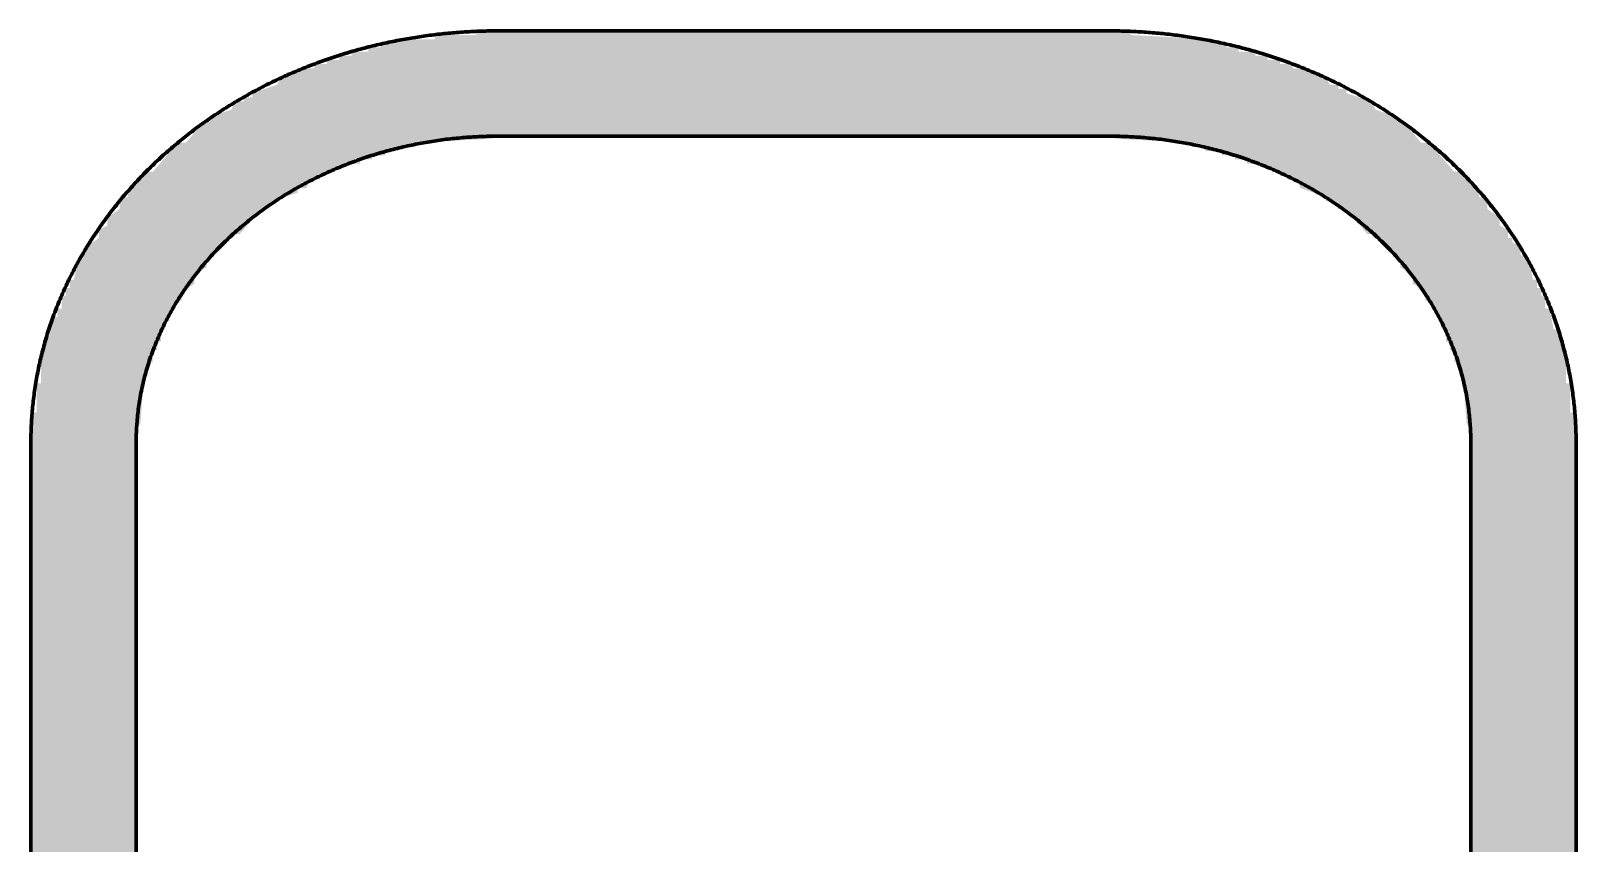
# Model space of a CAD drawing. Header units: millimetres. Extents: x 0 to 2382, y 0 to 420.
# Drawn here: x 2159.36 to 2196.64, y 330.4 to 350 of the extents above; entities that cross this region are included whole.
import ezdxf

# ---------------------------------------------------------------- set-up
doc = ezdxf.new("R2010")
doc.units = ezdxf.units.MM
doc.layers.add('01-VISIBLE', color=7, linetype='CONTINUOUS', lineweight=70)
doc.layers.add('13-GRAFICA', color=30, linetype='CONTINUOUS', lineweight=18)

msp = doc.modelspace()

# ---------------------------------------------------------------- hatches: boundary and pattern name
at = {"layer": '13-GRAFICA', "true_color": 0xb21820}
h = msp.add_hatch(color=7, dxfattribs=at)
h.dxf.hatch_style = 1
h.paths.add_polyline_path([(2159.4, 293.9), (2159.4, 340.8), (2159.5, 340.8), (2159.5, 341.5), (2159.6, 341.5), (2159.6, 342.3), (2159.7, 342.3), (2159.7, 342.6), (2159.8, 342.6), (2159.9, 343.1), (2160, 343.1), (2160, 343.3), (2160.1, 343.3), (2160.1, 343.6), (2160.2, 343.6), (2160.2, 343.8), (2160.3, 343.8), (2160.3, 344), (2160.4, 344), (2160.5, 344.5), (2160.6, 344.5), (2160.7, 344.8), (2161, 345), (2161, 345.2), (2161.2, 345.3), (2161.2, 345.5), (2161.5, 345.7), (2161.5, 345.9), (2161.7, 346), (2161.7, 346.2), (2161.8, 346.2), (2162.1, 346.6), (2162.3, 346.6), (2162.9, 347.3), (2163.1, 347.3), (2163.6, 347.9), (2164.2, 348.1), (2164.3, 348.3), (2164.5, 348.3), (2164.5, 348.4), (2164.7, 348.4), (2164.7, 348.5), (2165.3, 348.7), (2165.4, 348.9), (2165.6, 348.9), (2165.6, 349), (2165.8, 349), (2165.8, 349.1), (2166.2, 349.1), (2166.2, 349.2), (2166.5, 349.2), (2166.5, 349.3), (2166.8, 349.3), (2166.8, 349.4), (2167.1, 349.4), (2167.1, 349.5), (2167.5, 349.5), (2167.5, 349.6), (2167.8, 349.6), (2167.8, 349.7), (2168.1, 349.7), (2168.1, 349.8), (2169.1, 349.8), (2169.1, 349.9), (2170.1, 349.9), (2170.1, 350), (2185.9, 350), (2185.9, 349.9), (2187.9, 349.8), (2187.9, 349.7), (2188.2, 349.7), (2188.2, 349.6), (2188.5, 349.6), (2188.5, 349.5), (2188.9, 349.5), (2188.9, 349.4), (2189.2, 349.4), (2189.2, 349.3), (2189.5, 349.3), (2189.5, 349.2), (2189.8, 349.2), (2189.8, 349.1), (2190.2, 349.1), (2190.2, 349), (2190.6, 348.9), (2190.7, 348.7), (2190.9, 348.7), (2190.9, 348.6), (2191.1, 348.6), (2191.1, 348.5), (2191.7, 348.3), (2191.8, 348.1), (2192.4, 347.9), (2192.9, 347.3), (2193.1, 347.3), (2193.7, 346.6), (2193.9, 346.6), (2193.9, 346.5), (2194.3, 346.2), (2194.3, 346), (2194.5, 345.9), (2194.5, 345.7), (2194.8, 345.5), (2194.8, 345.3), (2195, 345.2), (2195, 345), (2195.1, 345), (2195.1, 344.9), (2195.3, 344.8), (2195.3, 344.6), (2195.5, 344.5), (2195.6, 344), (2195.7, 344), (2195.7, 343.8), (2195.8, 343.8), (2195.8, 343.6), (2195.9, 343.6), (2195.9, 343.3), (2196, 343.3), (2196.1, 342.8), (2196.2, 342.8), (2196.3, 342.3), (2196.4, 342.3), (2196.4, 341.5), (2196.5, 341.5), (2196.5, 340.8), (2196.6, 340.8), (2196.6, 293.9), (2196.4, 293.9), (2196.3, 293.7), (2196.1, 293.7), (2196, 293.5), (2195.8, 293.5), (2195.7, 293.3), (2195.5, 293.3), (2195.4, 293.1), (2195.2, 293.1), (2195.1, 292.9), (2194.9, 292.9), (2194.8, 292.7), (2194.6, 292.7), (2194.6, 292.6), (2194.4, 292.5), (2194.4, 286.5), (2194, 286.5), (2194, 293.1), (2194.1, 293.1), (2194.1, 340.5), (2194, 340.5), (2193.9, 341.8), (2193.8, 341.8), (2193.8, 342), (2193.7, 342), (2193.7, 342.3), (2193.6, 342.3), (2193.6, 342.5), (2193.5, 342.5), (2193.5, 342.8), (2193.4, 342.8), (2193.2, 343.4), (2193, 343.5), (2193, 343.7), (2192.9, 343.7), (2192.9, 343.8), (2192.7, 343.9), (2192.7, 344.1), (2192.4, 344.3), (2192.4, 344.5), (2192.3, 344.5), (2191.8, 345.1), (2191.6, 345.1), (2191.1, 345.7), (2190.9, 345.7), (2190.8, 345.9), (2190.6, 345.9), (2190.6, 346), (2190, 346.2), (2189.9, 346.4), (2189.7, 346.4), (2189.7, 346.5), (2189.5, 346.5), (2189.5, 346.6), (2189.3, 346.6), (2189.3, 346.7), (2189.1, 346.7), (2189.1, 346.8), (2188.7, 346.8), (2188.7, 346.9), (2188.4, 346.9), (2188.4, 347), (2188.1, 347), (2188.1, 347.1), (2187.7, 347.1), (2187.7, 347.2), (2187.4, 347.2), (2187.4, 347.3), (2185.5, 347.4), (2185.5, 347.5), (2170.5, 347.5), (2170.5, 347.4), (2168.6, 347.3), (2168.6, 347.2), (2167.9, 347.1), (2167.9, 347), (2167.6, 347), (2167.6, 346.9), (2167.3, 346.9), (2167.3, 346.8), (2166.9, 346.8), (2166.9, 346.7), (2166.7, 346.7), (2166.7, 346.6), (2166.1, 346.4), (2166, 346.2), (2165.8, 346.2), (2165.8, 346.1), (2165.2, 345.9), (2165.2, 345.8), (2164.9, 345.7), (2164.4, 345.1), (2164.2, 345.1), (2164.2, 345), (2163.6, 344.5), (2163.6, 344.3), (2163.3, 344.1), (2163.3, 343.9), (2163, 343.7), (2163, 343.5), (2162.8, 343.4), (2162.8, 343.2), (2162.7, 343.2), (2162.7, 343), (2162.6, 343), (2162.6, 342.8), (2162.5, 342.8), (2162.5, 342.5), (2162.4, 342.5), (2162.4, 342.3), (2162.3, 342.3), (2162.3, 342), (2162.2, 342), (2162.2, 341.8), (2162.1, 341.8), (2162, 340.5), (2161.9, 340.5), (2161.9, 293.1), (2162, 293.1), (2162, 286.5), (2161.6, 286.5), (2161.6, 292.5), (2161.5, 292.5), (2161.4, 292.7), (2161.2, 292.7), (2161.1, 292.9), (2160.9, 292.9), (2160.8, 293.1), (2160.6, 293.1), (2160.5, 293.3), (2160.3, 293.3), (2160.2, 293.5), (2160, 293.5), (2159.9, 293.7), (2159.7, 293.7), (2159.6, 293.9)])

# ---------------------------------------------------------------- linework, layer by layer
at = {"layer": '01-VISIBLE'}
for p, q in [((2170.63, 350), (2185.37, 350)), ((2170.63, 347.46), (2185.37, 347.46)), ((2159.36, 335.462), (2159.36, 340.07)), ((2161.9, 335.462), (2161.9, 340.07)), ((2194.1, 340.07), (2194.1, 335.462)), ((2196.64, 340.07), (2196.64, 335.462)), ((2159.36, 294), (2159.36, 330.462)), ((2161.9, 294), (2161.9, 330.462)), ((2194.1, 330.462), (2194.1, 294)), ((2196.64, 330.462), (2196.64, 294))]:
    msp.add_line(p, q, dxfattribs=at)
for points in [[(2159.36, 340.07), (2159.36, 340.12), (2159.361, 340.17), (2159.361, 340.22), (2159.362, 340.27), (2159.364, 340.32), (2159.365, 340.37), (2159.367, 340.42), (2159.369, 340.47), (2159.372, 340.52), (2159.374, 340.57), (2159.377, 340.62), (2159.381, 340.67), (2159.384, 340.72), (2159.388, 340.77), (2159.392, 340.82), (2159.397, 340.87), (2159.401, 340.919), (2159.406, 340.969), (2159.411, 341.019), (2159.417, 341.069), (2159.423, 341.118), (2159.429, 341.168), (2159.435, 341.218), (2159.442, 341.267), (2159.449, 341.317), (2159.456, 341.367), (2159.464, 341.416), (2159.472, 341.465), (2159.48, 341.515), (2159.488, 341.564), (2159.497, 341.614), (2159.506, 341.663), (2159.515, 341.712), (2159.524, 341.761), (2159.534, 341.81), (2159.544, 341.859), (2159.554, 341.908), (2159.565, 341.957), (2159.576, 342.006), (2159.587, 342.055), (2159.598, 342.104), (2159.61, 342.152), (2159.622, 342.201), (2159.634, 342.249), (2159.647, 342.298), (2159.66, 342.346), (2159.673, 342.395), (2159.686, 342.443), (2159.699, 342.491), (2159.713, 342.539), (2159.727, 342.587), (2159.742, 342.635), (2159.756, 342.683), (2159.771, 342.731), (2159.786, 342.779), (2159.802, 342.826), (2159.818, 342.874), (2159.834, 342.921), (2159.85, 342.968), (2159.866, 343.016), (2159.883, 343.063), (2159.9, 343.11), (2159.917, 343.157), (2159.935, 343.204), (2159.953, 343.251), (2159.971, 343.297), (2159.989, 343.344), (2160.007, 343.39), (2160.026, 343.437), (2160.045, 343.483), (2160.065, 343.529), (2160.084, 343.575), (2160.104, 343.621), (2160.124, 343.667), (2160.144, 343.713), (2160.165, 343.759), (2160.186, 343.804), (2160.207, 343.85), (2160.228, 343.895), (2160.249, 343.94), (2160.271, 343.985), (2160.293, 344.03), (2160.315, 344.075), (2160.338, 344.12), (2160.361, 344.164), (2160.384, 344.209), (2160.407, 344.253), (2160.43, 344.297), (2160.454, 344.342), (2160.478, 344.386), (2160.502, 344.429), (2160.526, 344.473), (2160.551, 344.517), (2160.576, 344.56), (2160.601, 344.604), (2160.626, 344.647), (2160.652, 344.69), (2160.677, 344.733), (2160.703, 344.776), (2160.729, 344.818), (2160.756, 344.861), (2160.782, 344.903), (2160.809, 344.945), (2160.836, 344.988), (2160.864, 345.029), (2160.891, 345.071), (2160.919, 345.113), (2160.947, 345.155), (2160.975, 345.196), (2161.003, 345.237), (2161.032, 345.278), (2161.061, 345.319), (2161.09, 345.36), (2161.119, 345.401), (2161.148, 345.441), (2161.178, 345.482), (2161.207, 345.522), (2161.237, 345.562), (2161.268, 345.602), (2161.298, 345.642), (2161.329, 345.681), (2161.36, 345.721), (2161.39, 345.76), (2161.422, 345.799), (2161.453, 345.838), (2161.485, 345.877), (2161.516, 345.916), (2161.548, 345.954), (2161.581, 345.993), (2161.613, 346.031), (2161.645, 346.069), (2161.678, 346.107), (2161.711, 346.144), (2161.744, 346.182), (2161.777, 346.219), (2161.811, 346.257), (2161.845, 346.294), (2161.878, 346.331), (2161.912, 346.367), (2161.947, 346.404), (2161.981, 346.44), (2162.015, 346.477), (2162.05, 346.513), (2162.085, 346.549), (2162.12, 346.584), (2162.155, 346.62), (2162.191, 346.655), (2162.226, 346.69), (2162.262, 346.726), (2162.298, 346.76), (2162.334, 346.795), (2162.37, 346.83), (2162.407, 346.864), (2162.443, 346.898), (2162.48, 346.932), (2162.517, 346.966), (2162.554, 347), (2162.591, 347.033), (2162.628, 347.067), (2162.666, 347.1), (2162.704, 347.133), (2162.741, 347.166), (2162.779, 347.198), (2162.818, 347.231), (2162.856, 347.263), (2162.894, 347.295), (2162.933, 347.327), (2162.972, 347.359), (2163.01, 347.39), (2163.049, 347.421), (2163.089, 347.453), (2163.128, 347.484), (2163.167, 347.514), (2163.207, 347.545), (2163.247, 347.576), (2163.286, 347.606), (2163.326, 347.636), (2163.367, 347.666), (2163.407, 347.696), (2163.447, 347.725), (2163.488, 347.755), (2163.528, 347.784), (2163.569, 347.813), (2163.61, 347.842), (2163.651, 347.87), (2163.692, 347.899), (2163.734, 347.927), (2163.775, 347.955), (2163.817, 347.983), (2163.858, 348.011), (2163.9, 348.038), (2163.942, 348.066), (2163.984, 348.093), (2164.026, 348.12), (2164.069, 348.146), (2164.111, 348.173), (2164.154, 348.199), (2164.196, 348.226), (2164.239, 348.252), (2164.282, 348.278), (2164.325, 348.303), (2164.368, 348.329), (2164.411, 348.354), (2164.454, 348.379), (2164.498, 348.404), (2164.541, 348.429), (2164.585, 348.453), (2164.629, 348.478), (2164.673, 348.502), (2164.717, 348.526), (2164.761, 348.549), (2164.805, 348.573), (2164.849, 348.596), (2164.893, 348.62), (2164.938, 348.643), (2164.982, 348.665), (2165.027, 348.688), (2165.072, 348.711), (2165.117, 348.733), (2165.162, 348.755), (2165.207, 348.777), (2165.252, 348.798), (2165.297, 348.82), (2165.342, 348.841), (2165.388, 348.862), (2165.433, 348.883), (2165.479, 348.904), (2165.524, 348.924), (2165.57, 348.945), (2165.616, 348.965), (2165.662, 348.985), (2165.708, 349.005), (2165.754, 349.024), (2165.8, 349.044), (2165.846, 349.063), (2165.893, 349.082), (2165.939, 349.101), (2165.985, 349.119), (2166.032, 349.138), (2166.079, 349.156), (2166.125, 349.174), (2166.172, 349.192), (2166.219, 349.209), (2166.266, 349.227), (2166.313, 349.244), (2166.36, 349.261), (2166.407, 349.278), (2166.454, 349.295), (2166.502, 349.311), (2166.549, 349.327), (2166.596, 349.343), (2166.644, 349.359), (2166.691, 349.375), (2166.739, 349.391), (2166.787, 349.406), (2166.834, 349.421), (2166.882, 349.436), (2166.93, 349.451), (2166.978, 349.465), (2167.026, 349.479), (2167.074, 349.494), (2167.122, 349.508), (2167.17, 349.521), (2167.218, 349.535), (2167.266, 349.548), (2167.315, 349.561), (2167.363, 349.574), (2167.411, 349.587), (2167.46, 349.6), (2167.508, 349.612), (2167.557, 349.624), (2167.606, 349.636), (2167.654, 349.648), (2167.703, 349.66), (2167.752, 349.671), (2167.8, 349.683), (2167.849, 349.694), (2167.898, 349.704), (2167.947, 349.715), (2167.996, 349.726), (2168.045, 349.736), (2168.094, 349.746), (2168.143, 349.756), (2168.192, 349.765), (2168.241, 349.775), (2168.291, 349.784), (2168.34, 349.793), (2168.389, 349.802), (2168.438, 349.811), (2168.488, 349.819), (2168.537, 349.828), (2168.586, 349.836), (2168.636, 349.844), (2168.685, 349.851), (2168.735, 349.859), (2168.784, 349.866), (2168.834, 349.873), (2168.883, 349.88), (2168.933, 349.887), (2168.983, 349.894), (2169.032, 349.9), (2169.082, 349.906), (2169.132, 349.912), (2169.181, 349.918), (2169.231, 349.923), (2169.281, 349.929), (2169.331, 349.934), (2169.381, 349.939), (2169.43, 349.944), (2169.48, 349.948), (2169.53, 349.953), (2169.58, 349.957), (2169.63, 349.961), (2169.68, 349.965), (2169.73, 349.968), (2169.78, 349.972), (2169.83, 349.975), (2169.88, 349.978), (2169.93, 349.981), (2169.98, 349.983), (2170.03, 349.986), (2170.08, 349.988), (2170.13, 349.99), (2170.18, 349.992), (2170.23, 349.994), (2170.28, 349.995), (2170.33, 349.996), (2170.38, 349.998), (2170.43, 349.998), (2170.48, 349.999), (2170.53, 350), (2170.58, 350), (2170.63, 350)], [(2185.37, 350), (2185.42, 350), (2185.47, 350), (2185.52, 349.999), (2185.57, 349.998), (2185.62, 349.998), (2185.67, 349.996), (2185.72, 349.995), (2185.77, 349.994), (2185.82, 349.992), (2185.87, 349.99), (2185.92, 349.988), (2185.97, 349.986), (2186.02, 349.983), (2186.07, 349.981), (2186.12, 349.978), (2186.17, 349.975), (2186.22, 349.972), (2186.27, 349.968), (2186.32, 349.965), (2186.37, 349.961), (2186.42, 349.957), (2186.47, 349.953), (2186.52, 349.948), (2186.57, 349.944), (2186.619, 349.939), (2186.669, 349.934), (2186.719, 349.929), (2186.769, 349.923), (2186.819, 349.918), (2186.868, 349.912), (2186.918, 349.906), (2186.968, 349.9), (2187.017, 349.894), (2187.067, 349.887), (2187.117, 349.88), (2187.166, 349.873), (2187.216, 349.866), (2187.265, 349.859), (2187.315, 349.851), (2187.364, 349.844), (2187.414, 349.836), (2187.463, 349.828), (2187.512, 349.819), (2187.562, 349.811), (2187.611, 349.802), (2187.66, 349.793), (2187.709, 349.784), (2187.759, 349.775), (2187.808, 349.765), (2187.857, 349.756), (2187.906, 349.746), (2187.955, 349.736), (2188.004, 349.726), (2188.053, 349.715), (2188.102, 349.704), (2188.151, 349.694), (2188.2, 349.683), (2188.248, 349.671), (2188.297, 349.66), (2188.346, 349.648), (2188.394, 349.636), (2188.443, 349.624), (2188.492, 349.612), (2188.54, 349.6), (2188.589, 349.587), (2188.637, 349.574), (2188.685, 349.561), (2188.734, 349.548), (2188.782, 349.535), (2188.83, 349.521), (2188.878, 349.508), (2188.926, 349.494), (2188.974, 349.479), (2189.022, 349.465), (2189.07, 349.451), (2189.118, 349.436), (2189.166, 349.421), (2189.213, 349.406), (2189.261, 349.391), (2189.309, 349.375), (2189.356, 349.359), (2189.404, 349.343), (2189.451, 349.327), (2189.498, 349.311), (2189.546, 349.295), (2189.593, 349.278), (2189.64, 349.261), (2189.687, 349.244), (2189.734, 349.227), (2189.781, 349.209), (2189.828, 349.192), (2189.875, 349.174), (2189.921, 349.156), (2189.968, 349.138), (2190.015, 349.119), (2190.061, 349.101), (2190.107, 349.082), (2190.154, 349.063), (2190.2, 349.044), (2190.246, 349.024), (2190.292, 349.005), (2190.338, 348.985), (2190.384, 348.965), (2190.43, 348.945), (2190.476, 348.924), (2190.521, 348.904), (2190.567, 348.883), (2190.612, 348.862), (2190.658, 348.841), (2190.703, 348.82), (2190.748, 348.798), (2190.793, 348.777), (2190.838, 348.755), (2190.883, 348.733), (2190.928, 348.711), (2190.973, 348.688), (2191.018, 348.665), (2191.062, 348.643), (2191.107, 348.62), (2191.151, 348.596), (2191.195, 348.573), (2191.239, 348.549), (2191.283, 348.526), (2191.327, 348.502), (2191.371, 348.478), (2191.415, 348.453), (2191.459, 348.429), (2191.502, 348.404), (2191.546, 348.379), (2191.589, 348.354), (2191.632, 348.329), (2191.675, 348.303), (2191.718, 348.278), (2191.761, 348.252), (2191.804, 348.226), (2191.846, 348.199), (2191.889, 348.173), (2191.931, 348.146), (2191.974, 348.12), (2192.016, 348.093), (2192.058, 348.066), (2192.1, 348.038), (2192.142, 348.011), (2192.183, 347.983), (2192.225, 347.955), (2192.266, 347.927), (2192.308, 347.899), (2192.349, 347.87), (2192.39, 347.842), (2192.431, 347.813), (2192.472, 347.784), (2192.512, 347.755), (2192.553, 347.725), (2192.593, 347.696), (2192.633, 347.666), (2192.674, 347.636), (2192.714, 347.606), (2192.753, 347.576), (2192.793, 347.545), (2192.833, 347.514), (2192.872, 347.484), (2192.911, 347.453), (2192.951, 347.421), (2192.99, 347.39), (2193.028, 347.359), (2193.067, 347.327), (2193.106, 347.295), (2193.144, 347.263), (2193.182, 347.231), (2193.221, 347.198), (2193.259, 347.166), (2193.296, 347.133), (2193.334, 347.1), (2193.372, 347.067), (2193.409, 347.033), (2193.446, 347), (2193.483, 346.966), (2193.52, 346.932), (2193.557, 346.898), (2193.593, 346.864), (2193.63, 346.83), (2193.666, 346.795), (2193.702, 346.76), (2193.738, 346.726), (2193.774, 346.69), (2193.809, 346.655), (2193.845, 346.62), (2193.88, 346.584), (2193.915, 346.549), (2193.95, 346.513), (2193.985, 346.477), (2194.019, 346.44), (2194.053, 346.404), (2194.088, 346.367), (2194.122, 346.331), (2194.155, 346.294), (2194.189, 346.257), (2194.223, 346.219), (2194.256, 346.182), (2194.289, 346.144), (2194.322, 346.107), (2194.355, 346.069), (2194.387, 346.031), (2194.419, 345.993), (2194.452, 345.954), (2194.484, 345.916), (2194.515, 345.877), (2194.547, 345.838), (2194.578, 345.799), (2194.61, 345.76), (2194.641, 345.721), (2194.671, 345.681), (2194.702, 345.642), (2194.732, 345.602), (2194.763, 345.562), (2194.793, 345.522), (2194.822, 345.482), (2194.852, 345.441), (2194.881, 345.401), (2194.91, 345.36), (2194.939, 345.319), (2194.968, 345.278), (2194.997, 345.237), (2195.025, 345.196), (2195.053, 345.155), (2195.081, 345.113), (2195.109, 345.071), (2195.136, 345.029), (2195.164, 344.988), (2195.191, 344.945), (2195.218, 344.903), (2195.244, 344.861), (2195.271, 344.818), (2195.297, 344.776), (2195.323, 344.733), (2195.348, 344.69), (2195.374, 344.647), (2195.399, 344.604), (2195.424, 344.56), (2195.449, 344.517), (2195.474, 344.473), (2195.498, 344.429), (2195.522, 344.386), (2195.546, 344.342), (2195.57, 344.297), (2195.593, 344.253), (2195.616, 344.209), (2195.639, 344.164), (2195.662, 344.12), (2195.685, 344.075), (2195.707, 344.03), (2195.729, 343.985), (2195.751, 343.94), (2195.772, 343.895), (2195.793, 343.85), (2195.814, 343.804), (2195.835, 343.759), (2195.856, 343.713), (2195.876, 343.667), (2195.896, 343.621), (2195.916, 343.575), (2195.935, 343.529), (2195.955, 343.483), (2195.974, 343.437), (2195.993, 343.39), (2196.011, 343.344), (2196.029, 343.297), (2196.047, 343.251), (2196.065, 343.204), (2196.083, 343.157), (2196.1, 343.11), (2196.117, 343.063), (2196.134, 343.016), (2196.15, 342.968), (2196.166, 342.921), (2196.182, 342.874), (2196.198, 342.826), (2196.214, 342.779), (2196.229, 342.731), (2196.244, 342.683), (2196.258, 342.635), (2196.273, 342.587), (2196.287, 342.539), (2196.301, 342.491), (2196.314, 342.443), (2196.327, 342.395), (2196.34, 342.346), (2196.353, 342.298), (2196.366, 342.249), (2196.378, 342.201), (2196.39, 342.152), (2196.402, 342.104), (2196.413, 342.055), (2196.424, 342.006), (2196.435, 341.957), (2196.446, 341.908), (2196.456, 341.859), (2196.466, 341.81), (2196.476, 341.761), (2196.485, 341.712), (2196.494, 341.663), (2196.503, 341.614), (2196.512, 341.564), (2196.52, 341.515), (2196.528, 341.465), (2196.536, 341.416), (2196.544, 341.367), (2196.551, 341.317), (2196.558, 341.267), (2196.565, 341.218), (2196.571, 341.168), (2196.577, 341.118), (2196.583, 341.069), (2196.589, 341.019), (2196.594, 340.969), (2196.599, 340.919), (2196.603, 340.87), (2196.608, 340.82), (2196.612, 340.77), (2196.616, 340.72), (2196.619, 340.67), (2196.623, 340.62), (2196.626, 340.57), (2196.628, 340.52), (2196.631, 340.47), (2196.633, 340.42), (2196.635, 340.37), (2196.636, 340.32), (2196.638, 340.27), (2196.639, 340.22), (2196.639, 340.17), (2196.64, 340.12), (2196.64, 340.07)], [(2161.9, 340.07), (2161.9, 340.12), (2161.901, 340.17), (2161.902, 340.22), (2161.903, 340.27), (2161.905, 340.32), (2161.907, 340.37), (2161.91, 340.42), (2161.913, 340.47), (2161.916, 340.52), (2161.92, 340.57), (2161.924, 340.62), (2161.929, 340.67), (2161.934, 340.72), (2161.939, 340.77), (2161.945, 340.82), (2161.951, 340.869), (2161.958, 340.919), (2161.965, 340.969), (2161.973, 341.018), (2161.98, 341.068), (2161.988, 341.117), (2161.997, 341.167), (2162.006, 341.216), (2162.015, 341.265), (2162.025, 341.314), (2162.035, 341.363), (2162.046, 341.412), (2162.057, 341.461), (2162.068, 341.51), (2162.08, 341.559), (2162.092, 341.608), (2162.104, 341.656), (2162.117, 341.705), (2162.13, 341.753), (2162.144, 341.801), (2162.158, 341.849), (2162.172, 341.897), (2162.187, 341.945), (2162.202, 341.993), (2162.217, 342.041), (2162.233, 342.088), (2162.249, 342.136), (2162.266, 342.183), (2162.283, 342.23), (2162.3, 342.277), (2162.318, 342.324), (2162.336, 342.371), (2162.354, 342.418), (2162.373, 342.464), (2162.392, 342.51), (2162.411, 342.557), (2162.431, 342.603), (2162.451, 342.649), (2162.471, 342.694), (2162.492, 342.74), (2162.513, 342.786), (2162.534, 342.831), (2162.556, 342.876), (2162.578, 342.921), (2162.601, 342.966), (2162.623, 343.01), (2162.647, 343.055), (2162.67, 343.099), (2162.694, 343.143), (2162.718, 343.187), (2162.742, 343.231), (2162.767, 343.275), (2162.792, 343.318), (2162.817, 343.362), (2162.843, 343.405), (2162.868, 343.448), (2162.895, 343.49), (2162.921, 343.533), (2162.948, 343.575), (2162.975, 343.617), (2163.002, 343.659), (2163.03, 343.701), (2163.058, 343.743), (2163.086, 343.784), (2163.115, 343.825), (2163.144, 343.866), (2163.173, 343.907), (2163.202, 343.948), (2163.232, 343.988), (2163.262, 344.028), (2163.292, 344.068), (2163.323, 344.108), (2163.353, 344.147), (2163.385, 344.187), (2163.416, 344.226), (2163.447, 344.265), (2163.479, 344.304), (2163.511, 344.342), (2163.544, 344.38), (2163.576, 344.418), (2163.609, 344.456), (2163.642, 344.494), (2163.675, 344.531), (2163.709, 344.569), (2163.743, 344.606), (2163.777, 344.642), (2163.811, 344.679), (2163.846, 344.715), (2163.88, 344.751), (2163.915, 344.787), (2163.951, 344.823), (2163.986, 344.858), (2164.022, 344.894), (2164.058, 344.929), (2164.094, 344.963), (2164.13, 344.998), (2164.166, 345.032), (2164.203, 345.066), (2164.24, 345.1), (2164.277, 345.134), (2164.315, 345.167), (2164.352, 345.2), (2164.39, 345.233), (2164.428, 345.266), (2164.466, 345.298), (2164.505, 345.331), (2164.543, 345.363), (2164.582, 345.394), (2164.621, 345.426), (2164.66, 345.457), (2164.699, 345.488), (2164.739, 345.519), (2164.779, 345.55), (2164.819, 345.58), (2164.859, 345.61), (2164.899, 345.64), (2164.939, 345.67), (2164.98, 345.699), (2165.021, 345.728), (2165.062, 345.757), (2165.103, 345.786), (2165.144, 345.814), (2165.185, 345.842), (2165.227, 345.87), (2165.269, 345.898), (2165.311, 345.926), (2165.353, 345.953), (2165.395, 345.98), (2165.437, 346.007), (2165.48, 346.033), (2165.522, 346.059), (2165.565, 346.085), (2165.608, 346.111), (2165.651, 346.137), (2165.695, 346.162), (2165.738, 346.187), (2165.782, 346.212), (2165.825, 346.237), (2165.869, 346.261), (2165.913, 346.285), (2165.957, 346.309), (2166.001, 346.332), (2166.046, 346.356), (2166.09, 346.379), (2166.135, 346.402), (2166.179, 346.424), (2166.224, 346.447), (2166.269, 346.469), (2166.314, 346.491), (2166.359, 346.513), (2166.405, 346.534), (2166.45, 346.555), (2166.496, 346.576), (2166.541, 346.597), (2166.587, 346.617), (2166.633, 346.637), (2166.679, 346.657), (2166.725, 346.677), (2166.771, 346.697), (2166.818, 346.716), (2166.864, 346.735), (2166.91, 346.753), (2166.957, 346.772), (2167.004, 346.79), (2167.05, 346.808), (2167.097, 346.826), (2167.144, 346.843), (2167.191, 346.861), (2167.238, 346.878), (2167.286, 346.894), (2167.333, 346.911), (2167.38, 346.927), (2167.428, 346.943), (2167.475, 346.959), (2167.523, 346.975), (2167.571, 346.99), (2167.619, 347.005), (2167.667, 347.02), (2167.714, 347.034), (2167.762, 347.049), (2167.811, 347.063), (2167.859, 347.077), (2167.907, 347.09), (2167.955, 347.103), (2168.004, 347.117), (2168.052, 347.129), (2168.101, 347.142), (2168.149, 347.154), (2168.198, 347.166), (2168.247, 347.178), (2168.295, 347.19), (2168.344, 347.201), (2168.393, 347.212), (2168.442, 347.223), (2168.491, 347.234), (2168.54, 347.244), (2168.589, 347.255), (2168.638, 347.264), (2168.687, 347.274), (2168.737, 347.283), (2168.786, 347.293), (2168.835, 347.302), (2168.884, 347.31), (2168.934, 347.319), (2168.983, 347.327), (2169.033, 347.335), (2169.082, 347.343), (2169.132, 347.35), (2169.181, 347.357), (2169.231, 347.364), (2169.281, 347.371), (2169.33, 347.377), (2169.38, 347.384), (2169.43, 347.39), (2169.48, 347.395), (2169.53, 347.401), (2169.579, 347.406), (2169.629, 347.411), (2169.679, 347.416), (2169.729, 347.42), (2169.779, 347.425), (2169.829, 347.429), (2169.879, 347.433), (2169.929, 347.436), (2169.979, 347.439), (2170.029, 347.442), (2170.079, 347.445), (2170.129, 347.448), (2170.179, 347.45), (2170.229, 347.452), (2170.279, 347.454), (2170.329, 347.456), (2170.379, 347.457), (2170.43, 347.458), (2170.48, 347.459), (2170.53, 347.46), (2170.58, 347.46), (2170.63, 347.46)], [(2194.1, 340.07), (2194.1, 340.12), (2194.099, 340.17), (2194.098, 340.22), (2194.097, 340.27), (2194.095, 340.32), (2194.093, 340.37), (2194.09, 340.42), (2194.087, 340.47), (2194.084, 340.52), (2194.08, 340.57), (2194.076, 340.62), (2194.071, 340.67), (2194.066, 340.72), (2194.061, 340.77), (2194.055, 340.82), (2194.049, 340.869), (2194.042, 340.919), (2194.035, 340.969), (2194.027, 341.018), (2194.02, 341.068), (2194.012, 341.117), (2194.003, 341.167), (2193.994, 341.216), (2193.985, 341.265), (2193.975, 341.314), (2193.965, 341.363), (2193.954, 341.412), (2193.943, 341.461), (2193.932, 341.51), (2193.92, 341.559), (2193.908, 341.608), (2193.896, 341.656), (2193.883, 341.705), (2193.87, 341.753), (2193.856, 341.801), (2193.842, 341.849), (2193.828, 341.897), (2193.813, 341.945), (2193.798, 341.993), (2193.783, 342.041), (2193.767, 342.088), (2193.751, 342.136), (2193.734, 342.183), (2193.717, 342.23), (2193.7, 342.277), (2193.682, 342.324), (2193.664, 342.371), (2193.646, 342.418), (2193.627, 342.464), (2193.608, 342.51), (2193.589, 342.557), (2193.569, 342.603), (2193.549, 342.649), (2193.529, 342.694), (2193.508, 342.74), (2193.487, 342.786), (2193.466, 342.831), (2193.444, 342.876), (2193.422, 342.921), (2193.399, 342.966), (2193.377, 343.01), (2193.353, 343.055), (2193.33, 343.099), (2193.306, 343.143), (2193.282, 343.187), (2193.258, 343.231), (2193.233, 343.275), (2193.208, 343.318), (2193.183, 343.362), (2193.157, 343.405), (2193.132, 343.448), (2193.105, 343.49), (2193.079, 343.533), (2193.052, 343.575), (2193.025, 343.617), (2192.998, 343.659), (2192.97, 343.701), (2192.942, 343.743), (2192.914, 343.784), (2192.885, 343.825), (2192.856, 343.866), (2192.827, 343.907), (2192.798, 343.948), (2192.768, 343.988), (2192.738, 344.028), (2192.708, 344.068), (2192.677, 344.108), (2192.647, 344.147), (2192.615, 344.187), (2192.584, 344.226), (2192.553, 344.265), (2192.521, 344.304), (2192.489, 344.342), (2192.456, 344.38), (2192.424, 344.418), (2192.391, 344.456), (2192.358, 344.494), (2192.325, 344.531), (2192.291, 344.569), (2192.257, 344.606), (2192.223, 344.642), (2192.189, 344.679), (2192.154, 344.715), (2192.12, 344.751), (2192.085, 344.787), (2192.049, 344.823), (2192.014, 344.858), (2191.978, 344.894), (2191.942, 344.929), (2191.906, 344.963), (2191.87, 344.998), (2191.834, 345.032), (2191.797, 345.066), (2191.76, 345.1), (2191.723, 345.134), (2191.685, 345.167), (2191.648, 345.2), (2191.61, 345.233), (2191.572, 345.266), (2191.534, 345.298), (2191.495, 345.331), (2191.457, 345.363), (2191.418, 345.394), (2191.379, 345.426), (2191.34, 345.457), (2191.301, 345.488), (2191.261, 345.519), (2191.221, 345.55), (2191.181, 345.58), (2191.141, 345.61), (2191.101, 345.64), (2191.061, 345.67), (2191.02, 345.699), (2190.979, 345.728), (2190.938, 345.757), (2190.897, 345.786), (2190.856, 345.814), (2190.815, 345.842), (2190.773, 345.87), (2190.731, 345.898), (2190.689, 345.926), (2190.647, 345.953), (2190.605, 345.98), (2190.563, 346.007), (2190.52, 346.033), (2190.478, 346.059), (2190.435, 346.085), (2190.392, 346.111), (2190.349, 346.137), (2190.305, 346.162), (2190.262, 346.187), (2190.218, 346.212), (2190.175, 346.237), (2190.131, 346.261), (2190.087, 346.285), (2190.043, 346.309), (2189.999, 346.332), (2189.954, 346.356), (2189.91, 346.379), (2189.865, 346.402), (2189.821, 346.424), (2189.776, 346.447), (2189.731, 346.469), (2189.686, 346.491), (2189.641, 346.513), (2189.595, 346.534), (2189.55, 346.555), (2189.504, 346.576), (2189.459, 346.597), (2189.413, 346.617), (2189.367, 346.637), (2189.321, 346.657), (2189.275, 346.677), (2189.229, 346.697), (2189.182, 346.716), (2189.136, 346.735), (2189.09, 346.753), (2189.043, 346.772), (2188.996, 346.79), (2188.95, 346.808), (2188.903, 346.826), (2188.856, 346.843), (2188.809, 346.861), (2188.762, 346.878), (2188.714, 346.894), (2188.667, 346.911), (2188.62, 346.927), (2188.572, 346.943), (2188.525, 346.959), (2188.477, 346.975), (2188.429, 346.99), (2188.381, 347.005), (2188.333, 347.02), (2188.286, 347.034), (2188.238, 347.049), (2188.189, 347.063), (2188.141, 347.077), (2188.093, 347.09), (2188.045, 347.103), (2187.996, 347.117), (2187.948, 347.129), (2187.899, 347.142), (2187.851, 347.154), (2187.802, 347.166), (2187.753, 347.178), (2187.705, 347.19), (2187.656, 347.201), (2187.607, 347.212), (2187.558, 347.223), (2187.509, 347.234), (2187.46, 347.244), (2187.411, 347.255), (2187.362, 347.264), (2187.313, 347.274), (2187.263, 347.283), (2187.214, 347.293), (2187.165, 347.302), (2187.116, 347.31), (2187.066, 347.319), (2187.017, 347.327), (2186.967, 347.335), (2186.918, 347.343), (2186.868, 347.35), (2186.819, 347.357), (2186.769, 347.364), (2186.719, 347.371), (2186.67, 347.377), (2186.62, 347.384), (2186.57, 347.39), (2186.52, 347.395), (2186.47, 347.401), (2186.421, 347.406), (2186.371, 347.411), (2186.321, 347.416), (2186.271, 347.42), (2186.221, 347.425), (2186.171, 347.429), (2186.121, 347.433), (2186.071, 347.436), (2186.021, 347.439), (2185.971, 347.442), (2185.921, 347.445), (2185.871, 347.448), (2185.821, 347.45), (2185.771, 347.452), (2185.721, 347.454), (2185.671, 347.456), (2185.621, 347.457), (2185.57, 347.458), (2185.52, 347.459), (2185.47, 347.46), (2185.42, 347.46), (2185.37, 347.46)], [(2159.36, 330.462), (2159.36, 330.512), (2159.36, 330.562), (2159.36, 330.612), (2159.36, 330.662), (2159.36, 330.712), (2159.36, 330.762), (2159.36, 330.812), (2159.36, 330.862), (2159.36, 330.912), (2159.36, 330.962), (2159.36, 331.012), (2159.36, 331.062), (2159.36, 331.112), (2159.36, 331.162), (2159.36, 331.212), (2159.36, 331.262), (2159.36, 331.312), (2159.36, 331.362), (2159.36, 331.412), (2159.36, 331.462), (2159.36, 331.512), (2159.36, 331.562), (2159.36, 331.612), (2159.36, 331.662), (2159.36, 331.712), (2159.36, 331.762), (2159.36, 331.812), (2159.36, 331.862), (2159.36, 331.912), (2159.36, 331.962), (2159.36, 332.012), (2159.36, 332.062), (2159.36, 332.112), (2159.36, 332.162), (2159.36, 332.212), (2159.36, 332.262), (2159.36, 332.312), (2159.36, 332.362), (2159.36, 332.412), (2159.36, 332.462), (2159.36, 332.512), (2159.36, 332.562), (2159.36, 332.612), (2159.36, 332.662), (2159.36, 332.712), (2159.36, 332.762), (2159.36, 332.812), (2159.36, 332.862), (2159.36, 332.912), (2159.36, 332.962), (2159.36, 333.012), (2159.36, 333.062), (2159.36, 333.112), (2159.36, 333.162), (2159.36, 333.212), (2159.36, 333.262), (2159.36, 333.312), (2159.36, 333.362), (2159.36, 333.412), (2159.36, 333.462), (2159.36, 333.512), (2159.36, 333.562), (2159.36, 333.612), (2159.36, 333.662), (2159.36, 333.712), (2159.36, 333.762), (2159.36, 333.812), (2159.36, 333.862), (2159.36, 333.912), (2159.36, 333.962), (2159.36, 334.012), (2159.36, 334.062), (2159.36, 334.112), (2159.36, 334.162), (2159.36, 334.212), (2159.36, 334.262), (2159.36, 334.312), (2159.36, 334.362), (2159.36, 334.412), (2159.36, 334.462), (2159.36, 334.512), (2159.36, 334.562), (2159.36, 334.612), (2159.36, 334.662), (2159.36, 334.712), (2159.36, 334.762), (2159.36, 334.812), (2159.36, 334.862), (2159.36, 334.912), (2159.36, 334.962), (2159.36, 335.012), (2159.36, 335.062), (2159.36, 335.112), (2159.36, 335.162), (2159.36, 335.212), (2159.36, 335.262), (2159.36, 335.312), (2159.36, 335.362), (2159.36, 335.412), (2159.36, 335.462)], [(2161.9, 330.462), (2161.9, 330.512), (2161.9, 330.562), (2161.9, 330.612), (2161.9, 330.662), (2161.9, 330.712), (2161.9, 330.762), (2161.9, 330.812), (2161.9, 330.862), (2161.9, 330.912), (2161.9, 330.962), (2161.9, 331.012), (2161.9, 331.062), (2161.9, 331.112), (2161.9, 331.162), (2161.9, 331.212), (2161.9, 331.262), (2161.9, 331.312), (2161.9, 331.362), (2161.9, 331.412), (2161.9, 331.462), (2161.9, 331.512), (2161.9, 331.562), (2161.9, 331.612), (2161.9, 331.662), (2161.9, 331.712), (2161.9, 331.762), (2161.9, 331.812), (2161.9, 331.862), (2161.9, 331.912), (2161.9, 331.962), (2161.9, 332.012), (2161.9, 332.062), (2161.9, 332.112), (2161.9, 332.162), (2161.9, 332.212), (2161.9, 332.262), (2161.9, 332.312), (2161.9, 332.362), (2161.9, 332.412), (2161.9, 332.462), (2161.9, 332.512), (2161.9, 332.562), (2161.9, 332.612), (2161.9, 332.662), (2161.9, 332.712), (2161.9, 332.762), (2161.9, 332.812), (2161.9, 332.862), (2161.9, 332.912), (2161.9, 332.962), (2161.9, 333.012), (2161.9, 333.062), (2161.9, 333.112), (2161.9, 333.162), (2161.9, 333.212), (2161.9, 333.262), (2161.9, 333.312), (2161.9, 333.362), (2161.9, 333.412), (2161.9, 333.462), (2161.9, 333.512), (2161.9, 333.562), (2161.9, 333.612), (2161.9, 333.662), (2161.9, 333.712), (2161.9, 333.762), (2161.9, 333.812), (2161.9, 333.862), (2161.9, 333.912), (2161.9, 333.962), (2161.9, 334.012), (2161.9, 334.062), (2161.9, 334.112), (2161.9, 334.162), (2161.9, 334.212), (2161.9, 334.262), (2161.9, 334.312), (2161.9, 334.362), (2161.9, 334.412), (2161.9, 334.462), (2161.9, 334.512), (2161.9, 334.562), (2161.9, 334.612), (2161.9, 334.662), (2161.9, 334.712), (2161.9, 334.762), (2161.9, 334.812), (2161.9, 334.862), (2161.9, 334.912), (2161.9, 334.962), (2161.9, 335.012), (2161.9, 335.062), (2161.9, 335.112), (2161.9, 335.162), (2161.9, 335.212), (2161.9, 335.262), (2161.9, 335.312), (2161.9, 335.362), (2161.9, 335.412), (2161.9, 335.462)], [(2194.1, 335.462), (2194.1, 335.412), (2194.1, 335.362), (2194.1, 335.312), (2194.1, 335.262), (2194.1, 335.212), (2194.1, 335.162), (2194.1, 335.112), (2194.1, 335.062), (2194.1, 335.012), (2194.1, 334.962), (2194.1, 334.912), (2194.1, 334.862), (2194.1, 334.812), (2194.1, 334.762), (2194.1, 334.712), (2194.1, 334.662), (2194.1, 334.612), (2194.1, 334.562), (2194.1, 334.512), (2194.1, 334.462), (2194.1, 334.412), (2194.1, 334.362), (2194.1, 334.312), (2194.1, 334.262), (2194.1, 334.212), (2194.1, 334.162), (2194.1, 334.112), (2194.1, 334.062), (2194.1, 334.012), (2194.1, 333.962), (2194.1, 333.912), (2194.1, 333.862), (2194.1, 333.812), (2194.1, 333.762), (2194.1, 333.712), (2194.1, 333.662), (2194.1, 333.612), (2194.1, 333.562), (2194.1, 333.512), (2194.1, 333.462), (2194.1, 333.412), (2194.1, 333.362), (2194.1, 333.312), (2194.1, 333.262), (2194.1, 333.212), (2194.1, 333.162), (2194.1, 333.112), (2194.1, 333.062), (2194.1, 333.012), (2194.1, 332.962), (2194.1, 332.912), (2194.1, 332.862), (2194.1, 332.812), (2194.1, 332.762), (2194.1, 332.712), (2194.1, 332.662), (2194.1, 332.612), (2194.1, 332.562), (2194.1, 332.512), (2194.1, 332.462), (2194.1, 332.412), (2194.1, 332.362), (2194.1, 332.312), (2194.1, 332.262), (2194.1, 332.212), (2194.1, 332.162), (2194.1, 332.112), (2194.1, 332.062), (2194.1, 332.012), (2194.1, 331.962), (2194.1, 331.912), (2194.1, 331.862), (2194.1, 331.812), (2194.1, 331.762), (2194.1, 331.712), (2194.1, 331.662), (2194.1, 331.612), (2194.1, 331.562), (2194.1, 331.512), (2194.1, 331.462), (2194.1, 331.412), (2194.1, 331.362), (2194.1, 331.312), (2194.1, 331.262), (2194.1, 331.212), (2194.1, 331.162), (2194.1, 331.112), (2194.1, 331.062), (2194.1, 331.012), (2194.1, 330.962), (2194.1, 330.912), (2194.1, 330.862), (2194.1, 330.812), (2194.1, 330.762), (2194.1, 330.712), (2194.1, 330.662), (2194.1, 330.612), (2194.1, 330.562), (2194.1, 330.512), (2194.1, 330.462)], [(2196.64, 335.462), (2196.64, 335.412), (2196.64, 335.362), (2196.64, 335.312), (2196.64, 335.262), (2196.64, 335.212), (2196.64, 335.162), (2196.64, 335.112), (2196.64, 335.062), (2196.64, 335.012), (2196.64, 334.962), (2196.64, 334.912), (2196.64, 334.862), (2196.64, 334.812), (2196.64, 334.762), (2196.64, 334.712), (2196.64, 334.662), (2196.64, 334.612), (2196.64, 334.562), (2196.64, 334.512), (2196.64, 334.462), (2196.64, 334.412), (2196.64, 334.362), (2196.64, 334.312), (2196.64, 334.262), (2196.64, 334.212), (2196.64, 334.162), (2196.64, 334.112), (2196.64, 334.062), (2196.64, 334.012), (2196.64, 333.962), (2196.64, 333.912), (2196.64, 333.862), (2196.64, 333.812), (2196.64, 333.762), (2196.64, 333.712), (2196.64, 333.662), (2196.64, 333.612), (2196.64, 333.562), (2196.64, 333.512), (2196.64, 333.462), (2196.64, 333.412), (2196.64, 333.362), (2196.64, 333.312), (2196.64, 333.262), (2196.64, 333.212), (2196.64, 333.162), (2196.64, 333.112), (2196.64, 333.062), (2196.64, 333.012), (2196.64, 332.962), (2196.64, 332.912), (2196.64, 332.862), (2196.64, 332.812), (2196.64, 332.762), (2196.64, 332.712), (2196.64, 332.662), (2196.64, 332.612), (2196.64, 332.562), (2196.64, 332.512), (2196.64, 332.462), (2196.64, 332.412), (2196.64, 332.362), (2196.64, 332.312), (2196.64, 332.262), (2196.64, 332.212), (2196.64, 332.162), (2196.64, 332.112), (2196.64, 332.062), (2196.64, 332.012), (2196.64, 331.962), (2196.64, 331.912), (2196.64, 331.862), (2196.64, 331.812), (2196.64, 331.762), (2196.64, 331.712), (2196.64, 331.662), (2196.64, 331.612), (2196.64, 331.562), (2196.64, 331.512), (2196.64, 331.462), (2196.64, 331.412), (2196.64, 331.362), (2196.64, 331.312), (2196.64, 331.262), (2196.64, 331.212), (2196.64, 331.162), (2196.64, 331.112), (2196.64, 331.062), (2196.64, 331.012), (2196.64, 330.962), (2196.64, 330.912), (2196.64, 330.862), (2196.64, 330.812), (2196.64, 330.762), (2196.64, 330.712), (2196.64, 330.662), (2196.64, 330.612), (2196.64, 330.562), (2196.64, 330.512), (2196.64, 330.462)]]:
    msp.add_lwpolyline(points, dxfattribs=at)

doc.saveas('drawing.dxf')
